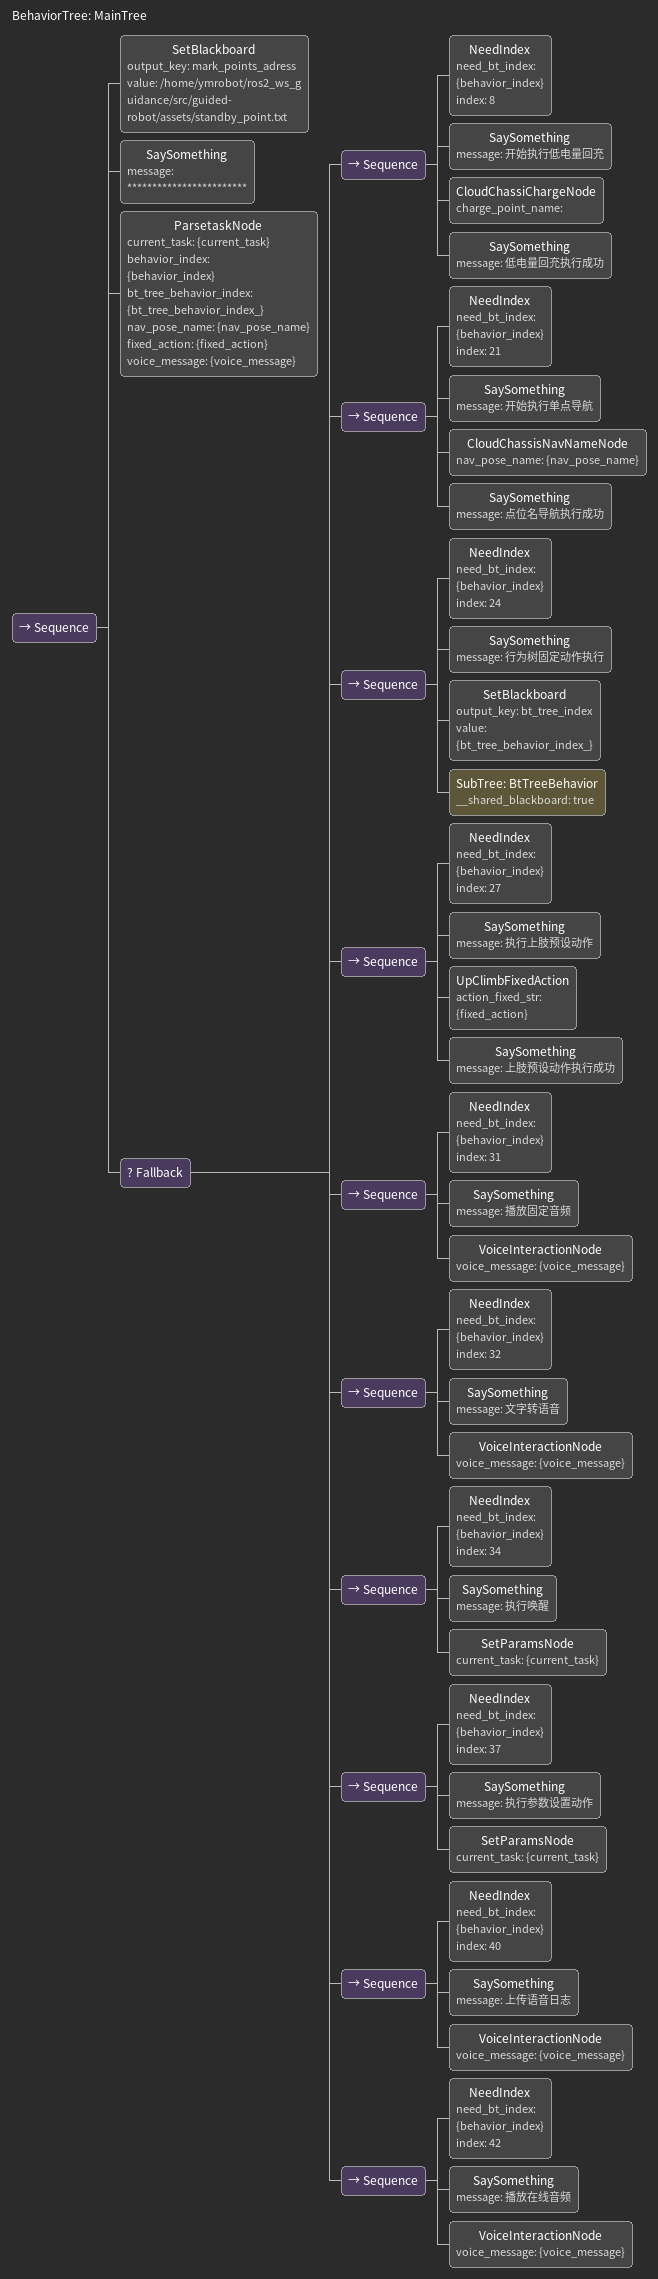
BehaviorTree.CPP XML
<root main_tree_to_execute="MainTree">
    <include path="./bt_tree_behavior.xml"/>
    <Blackboard>
        <entry key="bt_tree_index" value="1" />
    </Blackboard>
    <BehaviorTree ID="MainTree">
        <Sequence>
            <SetBlackboard output_key="mark_points_adress" value="/home/ymrobot/ros2_ws_guidance/src/guided-robot/assets/standby_point.txt"/>
            <SaySomething message="************************"/>
            <ParsetaskNode current_task="{current_task}" behavior_index="{behavior_index}" bt_tree_behavior_index="{bt_tree_behavior_index_}" nav_pose_name="{nav_pose_name}" fixed_action="{fixed_action}" voice_message="{voice_message}"/>
            <Fallback>
                <Sequence>
                    <NeedIndex need_bt_index="{behavior_index}" index="8"/>
                    <SaySomething message="开始执行低电量回充"/>
                    <CloudChassiChargeNode charge_point_name=""/>
                    <SaySomething message="低电量回充执行成功"/>
                </Sequence>
                <Sequence>
                    <NeedIndex need_bt_index="{behavior_index}" index="21"/>
                    <SaySomething message="开始执行单点导航"/>
                    <CloudChassisNavNameNode nav_pose_name="{nav_pose_name}"/>
                    <SaySomething message="点位名导航执行成功"/>
                </Sequence>
                <Sequence>
                    <NeedIndex need_bt_index="{behavior_index}" index="24"/>
                    <SaySomething message="行为树固定动作执行"/>
                    <SetBlackboard output_key="bt_tree_index" value="{bt_tree_behavior_index_}" />
                    <SubTree ID="BtTreeBehavior" __shared_blackboard="true"/>
                </Sequence>
                <Sequence>
                    <NeedIndex need_bt_index="{behavior_index}" index="27"/>
                    <SaySomething message="执行上肢预设动作"/>
                    <UpClimbFixedAction action_fixed_str="{fixed_action}" />
                    <SaySomething message="上肢预设动作执行成功"/>
                </Sequence>
                <Sequence>
                    <NeedIndex need_bt_index="{behavior_index}" index="31"/>
                    <SaySomething message="播放固定音频"/>
                    <VoiceInteractionNode voice_message="{voice_message}" />
                </Sequence>
                <Sequence>
                    <NeedIndex need_bt_index="{behavior_index}" index="32"/>
                    <SaySomething message="文字转语音"/>
                    <VoiceInteractionNode voice_message="{voice_message}" />
                </Sequence>
                <Sequence>
                    <NeedIndex need_bt_index="{behavior_index}" index="34"/>
                    <SaySomething message="执行唤醒"/>
                    <SetParamsNode current_task="{current_task}" />
                </Sequence>
                <Sequence>
                    <NeedIndex need_bt_index="{behavior_index}" index="37"/>
                    <SaySomething message="执行参数设置动作"/>
                    <SetParamsNode current_task="{current_task}" />
                </Sequence>
                <Sequence>
                    <NeedIndex need_bt_index="{behavior_index}" index="40"/>
                    <SaySomething message="上传语音日志"/>
                    <VoiceInteractionNode voice_message="{voice_message}" />
                </Sequence>
                <Sequence>
                    <NeedIndex need_bt_index="{behavior_index}" index="42"/>
                    <SaySomething message="播放在线音频"/>
                    <VoiceInteractionNode voice_message="{voice_message}" />
                </Sequence>
            </Fallback>
        </Sequence>
    </BehaviorTree>
</root>
